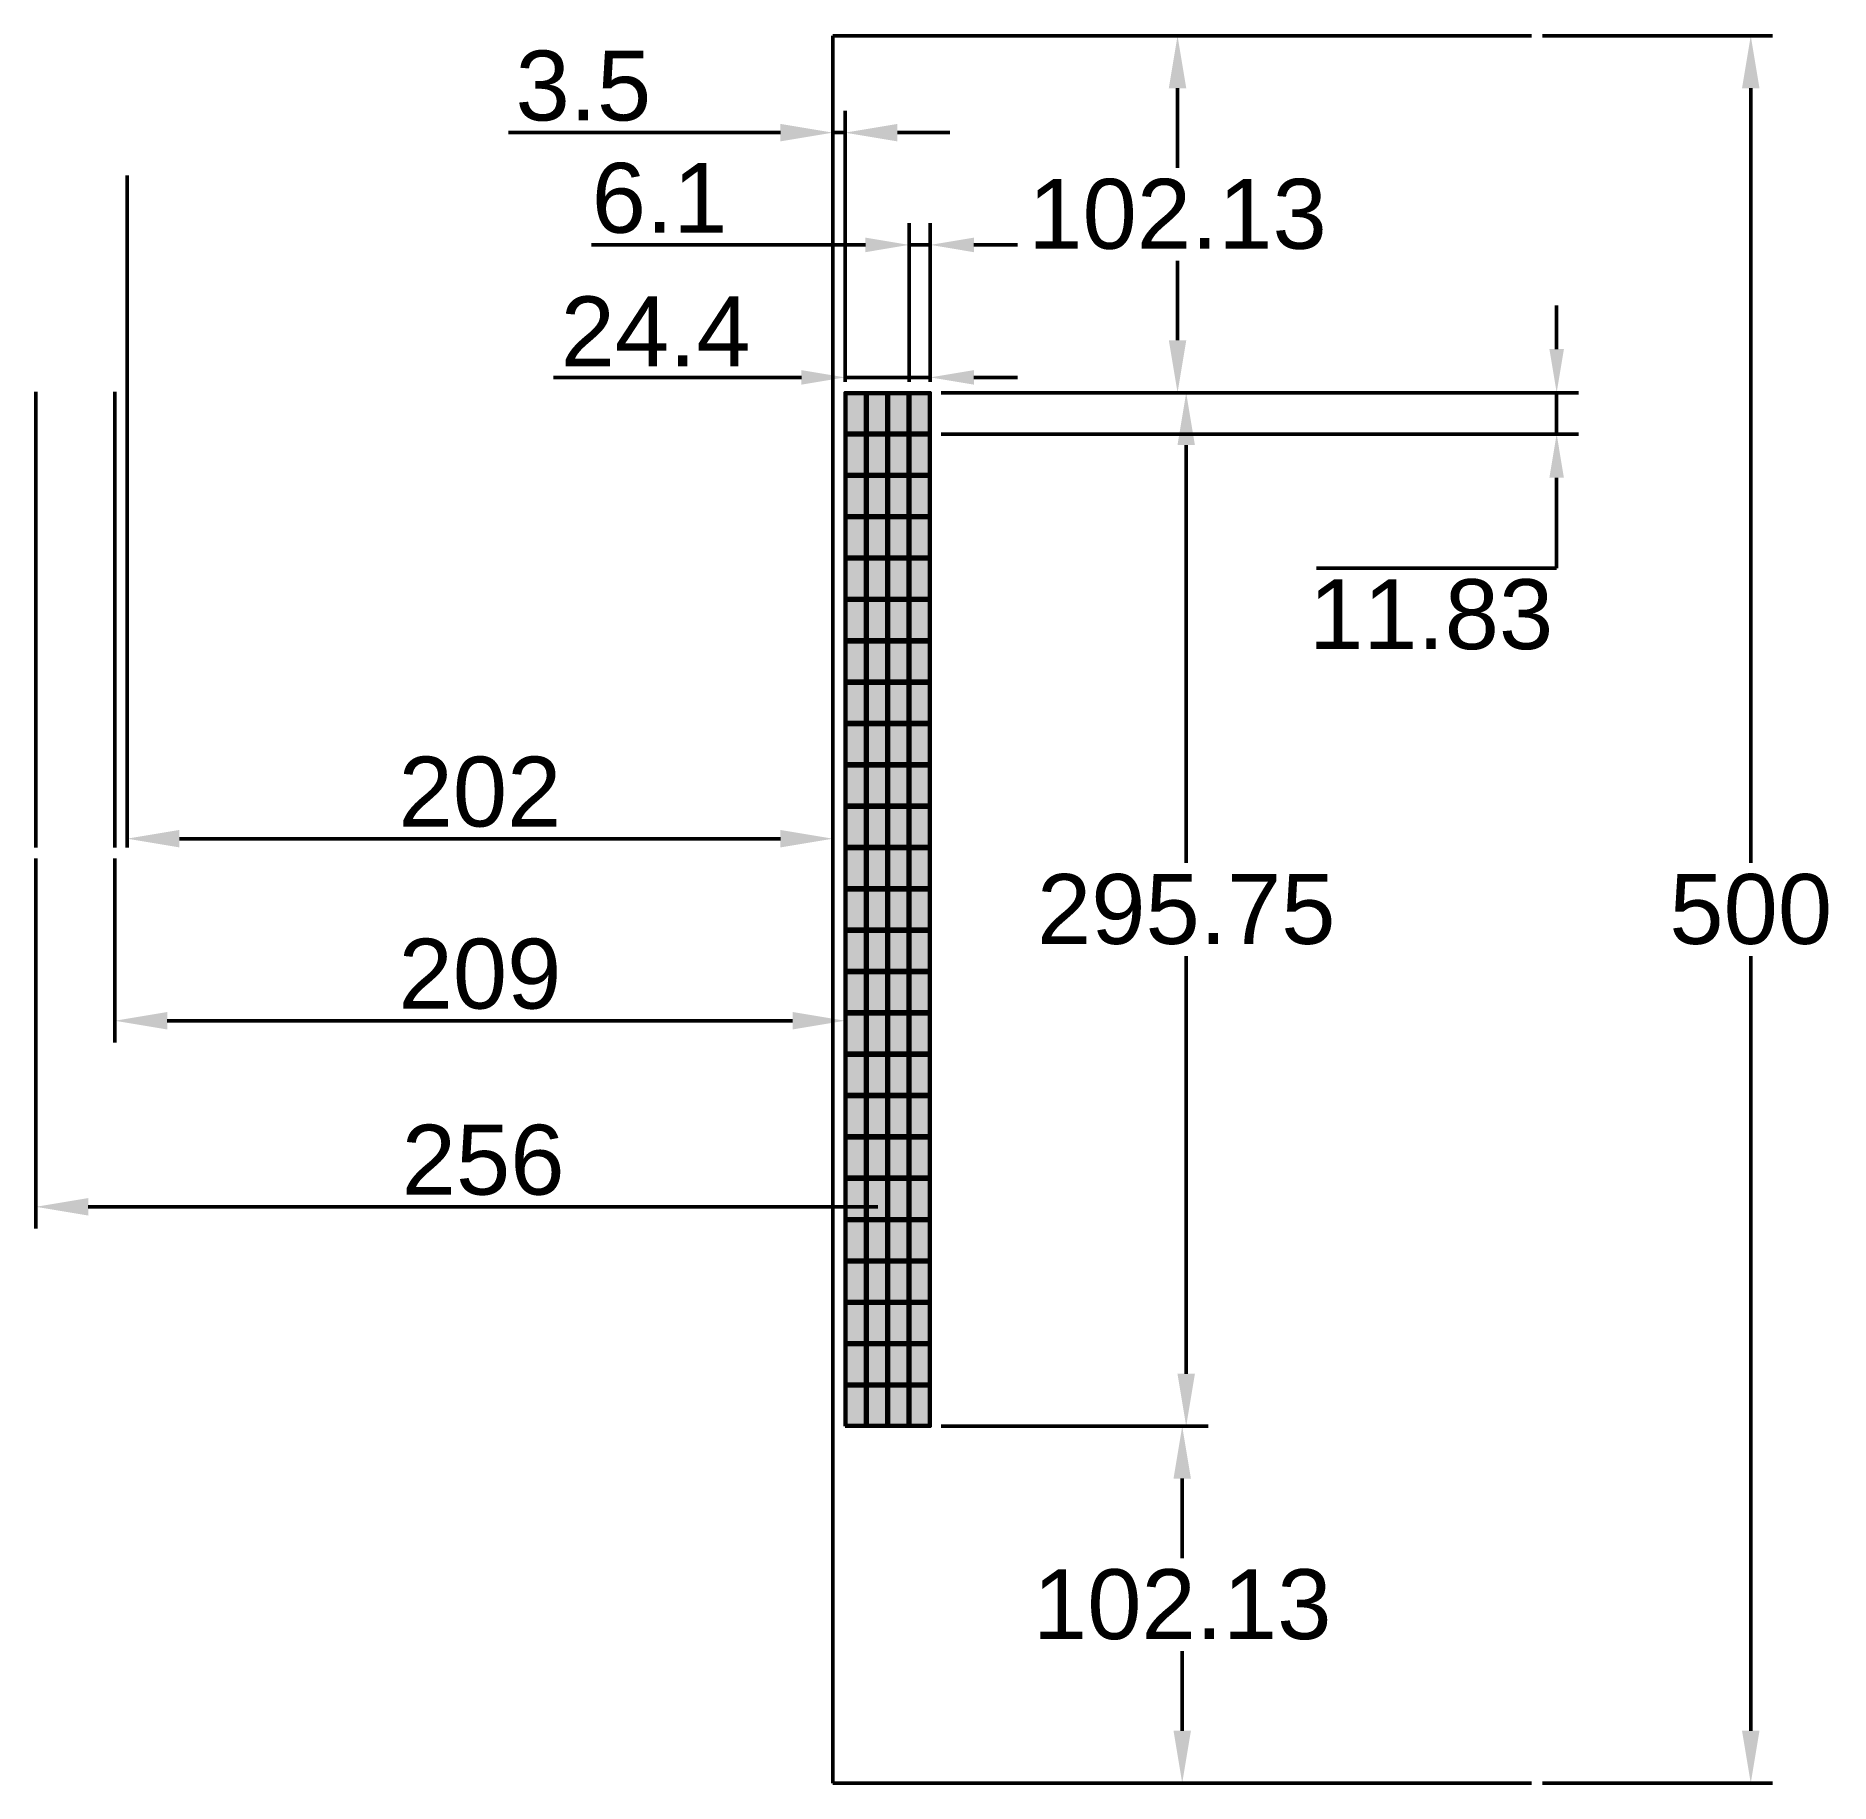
# Model space of a CAD drawing. Header units: millimetres. Extents: x 3403 to 3916, y 1379 to 1879.
import ezdxf

# ---------------------------------------------------------------- set-up
doc = ezdxf.new("R2010")
doc.units = ezdxf.units.MM
doc.layers.get('0').update_dxf_attribs({"lineweight": 50})
doc.layers.get('Defpoints').update_dxf_attribs({"lineweight": 50})
doc.styles.get("Standard").update_dxf_attribs({"font": 'arial.ttf'})
doc.dimstyles.new('dimension', dxfattribs={"dimscale": 5, "dimtxt": 4, "dimasz": 3, "dimexe": 1.25, "dimexo": 0.625, "dimtad": 1, "dimtih": 1, "dimtoh": 1, "dimdsep": 46, "dimtxsty": 'Standard', "dimcen": 2.5, "dimclrd": 30, "dimclre": 30, "dimclrt": 30, "dimadec": 0, "dimazin": 0, "dimtfac": 1, "dimtmove": 0, "dimatfit": 3, "dimfxl": 1, "dimlwd": 50, "dimlwe": 50, "dimarcsym": 0})
doc.dimstyles.new('ISO-25', dxfattribs={"dimscale": 5, "dimtxt": 4, "dimasz": 2.5, "dimexe": 1.25, "dimexo": 0.625, "dimtad": 2, "dimtih": 1, "dimtoh": 1, "dimdsep": 46, "dimtxsty": 'Standard', "dimcen": 2.5, "dimclrd": 30, "dimclre": 30, "dimclrt": 30, "dimadec": 0, "dimazin": 0, "dimtfac": 1, "dimtmove": 0, "dimatfit": 3, "dimfxl": 1, "dimlwd": 50, "dimlwe": 50, "dimarcsym": 0})

# ---------------------------------------------------------------- blocks, each defined once
blk = doc.blocks.new('*U1')
at = {"true_color": 0xed1f24}
h = blk.add_hatch(color=240, dxfattribs=at)
h.dxf.hatch_style = 1
h.paths.add_polyline_path([(3.05, 5.915), (-3.05, 5.915), (-3.05, -5.915), (3.05, -5.915)])
h.paths.add_polyline_path([(-2.8, 5.665), (2.8, 5.665), (2.8, -5.665), (-2.8, -5.665)], flags=16)
at = {"true_color": 0x636466}
h = blk.add_hatch(color=251, dxfattribs=at)
h.dxf.hatch_style = 1
h.paths.add_polyline_path([(2.8, 5.665), (-2.8, 5.665), (-2.8, -5.665), (2.8, -5.665)])
for points in [[(-3.05, -5.915), (3.05, -5.915), (3.05, 5.915), (-3.05, 5.915)], [(-2.8, -5.665), (2.8, -5.665), (2.8, 5.665), (-2.8, 5.665)]]:
    blk.add_lwpolyline(points, close=True)
blk = doc.blocks.new('*U2')
at = {"color": 0, "linetype": 'ByBlock', "lineweight": -2, "transparency": 16777216}
for p in [(0, 283.92), (6.1, 283.92), (12.2, 283.92), (18.3, 283.92), (0, 272.09), (6.1, 272.09), (12.2, 272.09), (18.3, 272.09), (0, 260.26), (6.1, 260.26), (12.2, 260.26), (18.3, 260.26), (0, 248.43), (6.1, 248.43), (12.2, 248.43), (18.3, 248.43), (0, 236.6), (6.1, 236.6), (12.2, 236.6), (18.3, 236.6), (0, 224.77), (6.1, 224.77), (12.2, 224.77), (18.3, 224.77), (0, 212.94), (6.1, 212.94), (12.2, 212.94), (18.3, 212.94), (0, 201.11), (6.1, 201.11), (12.2, 201.11), (18.3, 201.11), (0, 189.28), (6.1, 189.28), (12.2, 189.28), (18.3, 189.28), (0, 177.45), (6.1, 177.45), (12.2, 177.45), (18.3, 177.45), (0, 165.62), (6.1, 165.62), (12.2, 165.62), (18.3, 165.62), (0, 153.79), (6.1, 153.79), (12.2, 153.79), (18.3, 153.79), (0, 141.96), (6.1, 141.96), (12.2, 141.96), (18.3, 141.96), (0, 130.13), (6.1, 130.13), (12.2, 130.13), (18.3, 130.13), (0, 118.3), (6.1, 118.3), (12.2, 118.3), (18.3, 118.3), (0, 106.47), (6.1, 106.47), (12.2, 106.47), (18.3, 106.47), (0, 94.64), (6.1, 94.64), (12.2, 94.64), (18.3, 94.64), (0, 82.81), (6.1, 82.81), (12.2, 82.81), (18.3, 82.81), (0, 70.98), (6.1, 70.98), (12.2, 70.98), (18.3, 70.98), (0, 59.15), (6.1, 59.15), (12.2, 59.15), (18.3, 59.15), (0, 47.32), (6.1, 47.32), (12.2, 47.32), (18.3, 47.32), (0, 35.49), (6.1, 35.49), (12.2, 35.49), (18.3, 35.49), (0, 23.66), (6.1, 23.66), (12.2, 23.66), (18.3, 23.66), (0, 11.83), (6.1, 11.83), (12.2, 11.83), (18.3, 11.83), (0, 0), (6.1, 0), (12.2, 0), (18.3, 0)]:
    blk.add_blockref('*U1', p, dxfattribs=at)
blk = doc.blocks.new('*D3')
at = {"color": 30, "lineweight": 50, "transparency": 16777216}
for p, q in [((3634.27, 1780.44), (3634.27, 1787.96)), ((3658.67, 1780.44), (3658.67, 1787.96)), ((3621.77, 1781.71), (3550.81, 1781.71)), ((3658.67, 1781.71), (3634.27, 1781.71)), ((3671.17, 1781.71), (3683.67, 1781.71))]:
    blk.add_line(p, q, dxfattribs=at)
at = {"color": 30, "transparency": 16777216}
for points in [[(3621.77, 1783.8), (3621.77, 1779.63), (3634.27, 1781.71)], [(3671.17, 1783.8), (3671.17, 1779.63), (3658.67, 1781.71)]]:
    blk.add_solid(points, dxfattribs=at)
at = {"layer": 'Defpoints', "color": 0, "transparency": 16777216}
for p in [(3634.27, 1777.32), (3658.67, 1781.71), (3658.67, 1777.32)]:
    blk.add_point(p, dxfattribs=at)
at = {"color": 30, "transparency": 16777216, "insert": (3580.04, 1794.88), "char_height": 20, "attachment_point": 5}
blk.add_mtext('24.4', dxfattribs=at)
blk = doc.blocks.new('*D4')
at = {"color": 30, "lineweight": 50, "transparency": 16777216}
for p, q in [((3837.94, 1789.82), (3837.94, 1802.32)), ((3661.79, 1777.32), (3844.19, 1777.32)), ((3837.94, 1777.32), (3837.94, 1765.49)), ((3661.79, 1765.49), (3844.19, 1765.49)), ((3837.94, 1752.99), (3837.94, 1727.14)), ((3837.94, 1727.14), (3769.21, 1727.14))]:
    blk.add_line(p, q, dxfattribs=at)
at = {"color": 30, "transparency": 16777216}
for points in [[(3835.86, 1789.82), (3840.02, 1789.82), (3837.94, 1777.32)], [(3835.86, 1752.99), (3840.02, 1752.99), (3837.94, 1765.49)]]:
    blk.add_solid(points, dxfattribs=at)
at = {"layer": 'Defpoints', "color": 0, "transparency": 16777216}
for p in [(3658.67, 1777.32), (3658.67, 1765.49), (3837.94, 1765.49)]:
    blk.add_point(p, dxfattribs=at)
at = {"color": 30, "transparency": 16777216, "insert": (3802.01, 1713.8), "char_height": 20, "attachment_point": 5}
blk.add_mtext('11.83', dxfattribs=at)
blk = doc.blocks.new('*D5')
at = {"color": 30, "lineweight": 50, "transparency": 16777216}
for p, q in [((3652.57, 1780.44), (3652.57, 1825.88)), ((3658.67, 1780.44), (3658.67, 1825.88)), ((3640.07, 1819.63), (3561.72, 1819.63)), ((3658.67, 1819.63), (3652.57, 1819.63)), ((3671.17, 1819.63), (3683.67, 1819.63))]:
    blk.add_line(p, q, dxfattribs=at)
at = {"color": 30, "transparency": 16777216}
for points in [[(3640.07, 1821.71), (3640.07, 1817.54), (3652.57, 1819.63)], [(3671.17, 1821.71), (3671.17, 1817.54), (3658.67, 1819.63)]]:
    blk.add_solid(points, dxfattribs=at)
at = {"layer": 'Defpoints', "color": 0, "transparency": 16777216}
for p in [(3652.57, 1819.63), (3652.57, 1777.32), (3658.67, 1777.32)]:
    blk.add_point(p, dxfattribs=at)
at = {"color": 30, "transparency": 16777216, "insert": (3581.17, 1832.96), "char_height": 20, "attachment_point": 5}
blk.add_mtext('6.1', dxfattribs=at)
blk = doc.blocks.new('*D8')
at = {"color": 30, "lineweight": 50, "transparency": 16777216}
for p, q in [((3630.77, 1780.44), (3630.77, 1858)), ((3634.27, 1780.44), (3634.27, 1858)), ((3615.77, 1851.75), (3537.97, 1851.75)), ((3634.27, 1851.75), (3630.77, 1851.75)), ((3649.27, 1851.75), (3664.27, 1851.75))]:
    blk.add_line(p, q, dxfattribs=at)
at = {"color": 30, "transparency": 16777216}
for points in [[(3615.77, 1854.25), (3615.77, 1849.25), (3630.77, 1851.75)], [(3649.27, 1854.25), (3649.27, 1849.25), (3634.27, 1851.75)]]:
    blk.add_solid(points, dxfattribs=at)
at = {"layer": 'Defpoints', "color": 0, "transparency": 16777216}
for p in [(3630.77, 1851.75), (3630.77, 1777.32), (3634.27, 1777.32)]:
    blk.add_point(p, dxfattribs=at)
at = {"color": 30, "transparency": 16777216, "insert": (3559.37, 1865.09), "char_height": 20, "attachment_point": 5}
blk.add_mtext('3.5', dxfattribs=at)
blk = doc.blocks.new('*D10')
at = {"color": 30, "lineweight": 50, "transparency": 16777216}
for p, q in [((3661.79, 1777.32), (3738.16, 1777.32)), ((3731.91, 1762.32), (3731.91, 1642.78)), ((3731.91, 1496.57), (3731.91, 1616.1)), ((3661.79, 1481.57), (3738.16, 1481.57))]:
    blk.add_line(p, q, dxfattribs=at)
at = {"color": 30, "transparency": 16777216}
for points in [[(3729.41, 1762.32), (3734.41, 1762.32), (3731.91, 1777.32)], [(3729.41, 1496.57), (3734.41, 1496.57), (3731.91, 1481.57)]]:
    blk.add_solid(points, dxfattribs=at)
at = {"layer": 'Defpoints', "color": 0, "transparency": 16777216}
for p in [(3658.67, 1777.32), (3658.67, 1481.57), (3731.91, 1481.57)]:
    blk.add_point(p, dxfattribs=at)
at = {"color": 30, "transparency": 16777216, "insert": (3731.91, 1629.44), "char_height": 20, "attachment_point": 5}
blk.add_mtext('295.75', dxfattribs=at)
blk = doc.blocks.new('*D11')
at = {"color": 30, "lineweight": 50, "transparency": 16777216}
for p, q in [((3428.77, 1650.31), (3428.77, 1655.96)), ((3630.77, 1650.31), (3630.77, 1655.96)), ((3443.77, 1649.71), (3615.77, 1649.71))]:
    blk.add_line(p, q, dxfattribs=at)
at = {"color": 30, "transparency": 16777216}
for points in [[(3443.77, 1652.21), (3443.77, 1647.21), (3428.77, 1649.71)], [(3615.77, 1652.21), (3615.77, 1647.21), (3630.77, 1649.71)]]:
    blk.add_solid(points, dxfattribs=at)
at = {"layer": 'Defpoints', "color": 0, "transparency": 16777216}
for p in [(3630.77, 1649.71), (3428.77, 1647.19), (3630.77, 1647.19)]:
    blk.add_point(p, dxfattribs=at)
at = {"color": 30, "transparency": 16777216, "insert": (3529.77, 1663.04), "char_height": 20, "attachment_point": 5}
blk.add_mtext('202', dxfattribs=at)
blk = doc.blocks.new('*D12')
at = {"color": 30, "lineweight": 50, "transparency": 16777216}
for p, q in [((3425.27, 1644.06), (3425.27, 1591.36)), ((3634.27, 1638.15), (3634.27, 1591.36)), ((3440.27, 1597.61), (3619.27, 1597.61))]:
    blk.add_line(p, q, dxfattribs=at)
at = {"color": 30, "transparency": 16777216}
for points in [[(3440.27, 1600.11), (3440.27, 1595.11), (3425.27, 1597.61)], [(3619.27, 1600.11), (3619.27, 1595.11), (3634.27, 1597.61)]]:
    blk.add_solid(points, dxfattribs=at)
at = {"layer": 'Defpoints', "color": 0, "transparency": 16777216}
for p in [(3425.27, 1647.19), (3634.27, 1641.27), (3634.27, 1597.61)]:
    blk.add_point(p, dxfattribs=at)
at = {"color": 30, "transparency": 16777216, "insert": (3529.77, 1610.94), "char_height": 20, "attachment_point": 5}
blk.add_mtext('209', dxfattribs=at)
blk = doc.blocks.new('*D13')
at = {"color": 30, "lineweight": 50, "transparency": 16777216}
for p, q in [((3402.67, 1644.06), (3402.67, 1538.11)), ((3658.67, 1643.81), (3658.67, 1538.11)), ((3417.67, 1544.36), (3643.67, 1544.36))]:
    blk.add_line(p, q, dxfattribs=at)
at = {"color": 30, "transparency": 16777216}
for points in [[(3417.67, 1546.86), (3417.67, 1541.86), (3402.67, 1544.36)], [(3643.67, 1546.86), (3643.67, 1541.86), (3658.67, 1544.36)]]:
    blk.add_solid(points, dxfattribs=at)
at = {"layer": 'Defpoints', "color": 0, "transparency": 16777216}
for p in [(3402.67, 1647.19), (3658.67, 1646.94), (3658.67, 1544.36)]:
    blk.add_point(p, dxfattribs=at)
at = {"color": 30, "transparency": 16777216, "insert": (3530.67, 1557.7), "char_height": 20, "attachment_point": 5}
blk.add_mtext('256', dxfattribs=at)
blk = doc.blocks.new('*D14')
at = {"color": 30, "lineweight": 50, "transparency": 16777216}
for p, q in [((3833.89, 1879.44), (3899.74, 1879.44)), ((3893.49, 1864.44), (3893.49, 1642.78)), ((3893.49, 1394.44), (3893.49, 1616.1)), ((3833.89, 1379.44), (3899.74, 1379.44))]:
    blk.add_line(p, q, dxfattribs=at)
at = {"color": 30, "transparency": 16777216}
for points in [[(3890.99, 1864.44), (3895.99, 1864.44), (3893.49, 1879.44)], [(3890.99, 1394.44), (3895.99, 1394.44), (3893.49, 1379.44)]]:
    blk.add_solid(points, dxfattribs=at)
at = {"layer": 'Defpoints', "color": 0, "transparency": 16777216}
for p in [(3830.77, 1879.44), (3830.77, 1379.44), (3893.49, 1379.44)]:
    blk.add_point(p, dxfattribs=at)
at = {"color": 30, "transparency": 16777216, "insert": (3893.49, 1629.44), "char_height": 20, "attachment_point": 5}
blk.add_mtext('500', dxfattribs=at)
blk = doc.blocks.new('*D15')
at = {"color": 30, "lineweight": 50, "transparency": 16777216}
for p, q in [((3712.95, 1879.44), (3735.68, 1879.44)), ((3729.43, 1864.44), (3729.43, 1841.72)), ((3729.43, 1792.32), (3729.43, 1815.04)), ((3712.95, 1777.32), (3735.68, 1777.32))]:
    blk.add_line(p, q, dxfattribs=at)
at = {"color": 30, "transparency": 16777216}
for points in [[(3726.93, 1864.44), (3731.93, 1864.44), (3729.43, 1879.44)], [(3726.93, 1792.32), (3731.93, 1792.32), (3729.43, 1777.32)]]:
    blk.add_solid(points, dxfattribs=at)
at = {"layer": 'Defpoints', "color": 0, "transparency": 16777216}
for p in [(3709.82, 1879.44), (3729.43, 1879.44), (3709.82, 1777.32)]:
    blk.add_point(p, dxfattribs=at)
at = {"color": 30, "transparency": 16777216, "insert": (3729.43, 1828.38), "char_height": 20, "attachment_point": 5}
blk.add_mtext('102.13', dxfattribs=at)
blk = doc.blocks.new('*D16')
at = {"color": 30, "lineweight": 50, "transparency": 16777216}
for p, q in [((3703.1, 1481.57), (3737.02, 1481.57)), ((3730.77, 1466.57), (3730.77, 1443.85)), ((3730.77, 1394.44), (3730.77, 1417.16)), ((3703.1, 1379.44), (3737.02, 1379.44))]:
    blk.add_line(p, q, dxfattribs=at)
at = {"color": 30, "transparency": 16777216}
for points in [[(3728.27, 1466.57), (3733.27, 1466.57), (3730.77, 1481.57)], [(3728.27, 1394.44), (3733.27, 1394.44), (3730.77, 1379.44)]]:
    blk.add_solid(points, dxfattribs=at)
at = {"layer": 'Defpoints', "color": 0, "transparency": 16777216}
for p in [(3699.98, 1481.57), (3699.98, 1379.44), (3730.77, 1379.44)]:
    blk.add_point(p, dxfattribs=at)
at = {"color": 30, "transparency": 16777216, "insert": (3730.77, 1430.5), "char_height": 20, "attachment_point": 5}
blk.add_mtext('102.13', dxfattribs=at)

msp = doc.modelspace()

# ---------------------------------------------------------------- linework, layer by layer
for p, q in [((3630.766, 1839.441), (3630.766, 1879.441)), ((3630.766, 1879.441), (3830.766, 1879.441)), ((3428.766, 1647.186), (3428.766, 1839.445)), ((3630.766, 1419.441), (3630.766, 1839.441)), ((3402.666, 1647.186), (3402.666, 1777.582)), ((3425.266, 1647.186), (3425.266, 1777.582)), ((3630.766, 1419.441), (3630.766, 1379.441)), ((3630.766, 1379.441), (3830.766, 1379.441))]:
    msp.add_line(p, q)

# ---------------------------------------------------------------- block references
msp.add_blockref('*U2', (3637.316, 1487.481))

# ---------------------------------------------------------------- dimensions: what is measured, and where the dimension line sits
for base, p1, p2, dimstyle, picture, middle in [((3630.766, 1851.75), (3634.266, 1777.316), (3630.766, 1777.316), 'dimension', '*D8', (3559.367, 1851.75)), ((3652.566, 1819.627), (3658.666, 1777.316), (3652.566, 1777.316), 'ISO-25', '*D5', (3581.172, 1819.627)), ((3658.666, 1781.712), (3634.266, 1777.316), (3658.666, 1777.316), 'ISO-25', '*D3', (3580.036, 1781.712)), ((3658.666, 1544.359), (3402.666, 1647.186), (3658.666, 1646.936), 'dimension', '*D13', (3530.666, 1544.359)), ((3634.266, 1597.606), (3425.266, 1647.186), (3634.266, 1641.271), 'dimension', '*D12', (3529.766, 1597.606))]:
    dim = msp.add_linear_dim(base=base, p1=p1, p2=p2, dimstyle=dimstyle)
    dim.commit()
    dim.dimension.update_dxf_attribs({"geometry": picture, "text_midpoint": middle, "dimtype": 160})
for base, p1, p2, dimstyle, picture, middle in [((3729.428949627, 1879.440957987), (3709.821176669, 1777.315957987), (3709.821176669, 1879.440957987), 'dimension', '*D15', (3729.428949627, 1828.378457987)), ((3837.941, 1765.486), (3658.666, 1777.316), (3658.666, 1765.486), 'ISO-25', '*D4', (3802.012, 1727.143)), ((3731.91, 1481.566), (3658.666, 1777.316), (3658.666, 1481.566), 'dimension', '*D10', (3731.91, 1629.441))]:
    dim = msp.add_linear_dim(base=base, p1=p1, p2=p2, angle=90, dimstyle=dimstyle)
    dim.commit()
    dim.dimension.update_dxf_attribs({"geometry": picture, "text_midpoint": middle, "dimtype": 160})
for base, p1, p2, picture, middle in [((3893.494, 1379.441), (3830.766, 1879.441), (3830.766, 1379.441), '*D14', (3893.494, 1629.441)), ((3730.765896254, 1379.440957987), (3699.975198271, 1481.565957987), (3699.975198271, 1379.440957987), '*D16', (3730.765896254, 1430.503457987))]:
    dim = msp.add_linear_dim(base=base, p1=p1, p2=p2, angle=90, dimstyle='dimension')
    dim.commit()
    dim.dimension.update_dxf_attribs({"geometry": picture, "text_midpoint": middle})
dim = msp.add_linear_dim(base=(3630.766, 1649.708), p1=(3428.766, 1647.186), p2=(3630.766, 1647.186), dimstyle='dimension')
dim.commit()
dim.dimension.update_dxf_attribs({"geometry": '*D11', "text_midpoint": (3529.766, 1663.044)})

doc.saveas('drawing.dxf')
